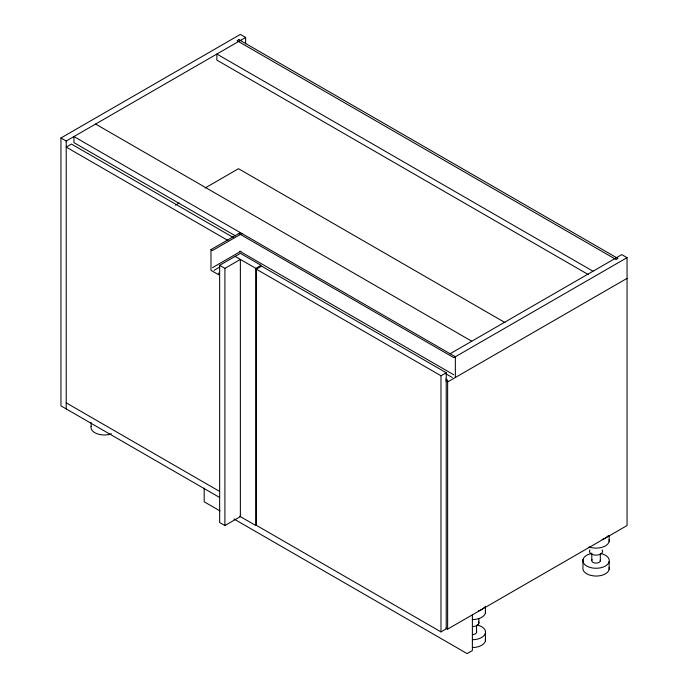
<?xml version="1.0" encoding="UTF-8"?>
<svg xmlns="http://www.w3.org/2000/svg" width="688" height="688" viewBox="0 0 688 688"><rect width="100%" height="100%" fill="white"/><g stroke="black" fill="none" stroke-linecap="round" stroke-linejoin="round"><path stroke-width="1.03" d="M219.463 497.398L60.948 405.886L60.948 137.987L240.37 34.4L245.633 37.436L245.633 43.869M60.948 137.987L66.211 141.023L245.633 37.436M175.406 205.144L179.121 202.994M205.101 187.996L238.512 168.706L505.078 322.603M218.715 273.007L218.715 274.796L210.984 270.324L210.984 249.606L240.37 232.639M241.918 233.533L212.532 250.501L210.984 249.606M212.532 267.649L240.998 251.215M219.644 265.327L224.907 268.363L240.37 259.436L240.37 516.619L224.907 525.546L219.644 522.51L219.644 265.327L240.37 253.356L261.096 265.327L255.841 268.363L235.115 256.4M214.08 270.324L219.584 267.142M256.306 269.163L261.56 266.127L446.237 372.75L446.237 628.866L440.982 631.902L256.306 525.279L256.306 269.163L440.982 375.786L446.237 372.75M450.107 353.735L621.789 254.612L627.052 257.647L627.052 525.546L447.63 629.133L445.876 628.118M627.052 257.647L453.813 357.657L238.822 233.533M627.052 278.365L447.63 381.952L445.772 380.877M593.022 271.218L216.858 54.042L216.858 60.114L588.378 274.607M95.598 124.055L471.762 341.231M235.554 235.932L73.943 142.631L73.943 136.559L455.361 356.771L455.361 377.488M233.249 237.463L71.466 144.059L66.211 147.094L227.986 240.499M239.751 251.215L453.813 374.805M445.755 373.722L452.265 377.488M445.772 379.088L447.63 380.163L447.63 629.133M66.211 402.85L219.618 491.421M239.613 516.181L255.841 525.546L255.841 268.363M219.971 510.909L204.181 501.793L204.181 488.136M233.911 518.958L467.118 653.6L472.381 650.564L472.381 614.84M609.155 535.685L609.155 541.525M609.155 561.666L609.155 569.458M600.314 553.754L600.314 560.978M591.809 553.1L591.809 560.316M582.968 559.628L582.968 567.419A13.201 7.62 0 0 0 591.052 575.46L594.372 575.994A13.158 7.594 0 0 0 609.147 567.462M485.418 606.145L485.418 612.965M485.418 633.106L485.418 640.898M478.874 618.374L478.874 623.311M476.578 625.194L476.578 632.418M440.982 375.786L440.982 631.902M224.907 268.363L224.907 525.546M91.117 422.432L91.117 426.328M66.211 141.023L66.211 408.921M601.088 553.599A13.201 7.62 0 0 1 606.549 565.278A13.201 7.62 0 0 1 585.608 565.295A13.201 7.62 0 0 1 590.983 553.616M602.163 549.91A6.596 3.81 0 0 1 596.049 555.173A6.596 3.81 0 0 1 589.969 549.901M600.314 560.333A4.291 2.477 0 0 1 595.49 563.102A4.291 2.477 0 0 1 592.101 559.697M609.155 539.538A13.201 7.62 0 0 1 603.144 546.943A13.201 7.62 0 0 1 588.98 546.943M608.244 535.651A13.201 7.62 0 0 1 602.172 539.478M477.352 625.039A13.201 7.62 0 0 1 485.281 633.553A13.201 7.62 0 0 1 472.364 639.711M478.427 621.35A6.596 3.81 0 0 1 473.206 626.579M476.578 631.773A4.291 2.477 0 0 1 472.897 634.542M485.418 610.978A13.201 7.62 0 0 1 472.364 619.57M485.41 638.903A13.158 7.594 0 0 1 472.364 647.52M484.507 607.091A13.201 7.62 0 0 1 478.435 610.91M111.344 433.793A13.158 7.594 0 0 1 102.512 434.928L99.192 434.377A13.201 7.62 0 0 1 91.091 426.328M238.977 39.672L237.119 40.738L616.07 259.522L617.919 258.447L238.977 39.672"/></g></svg>
